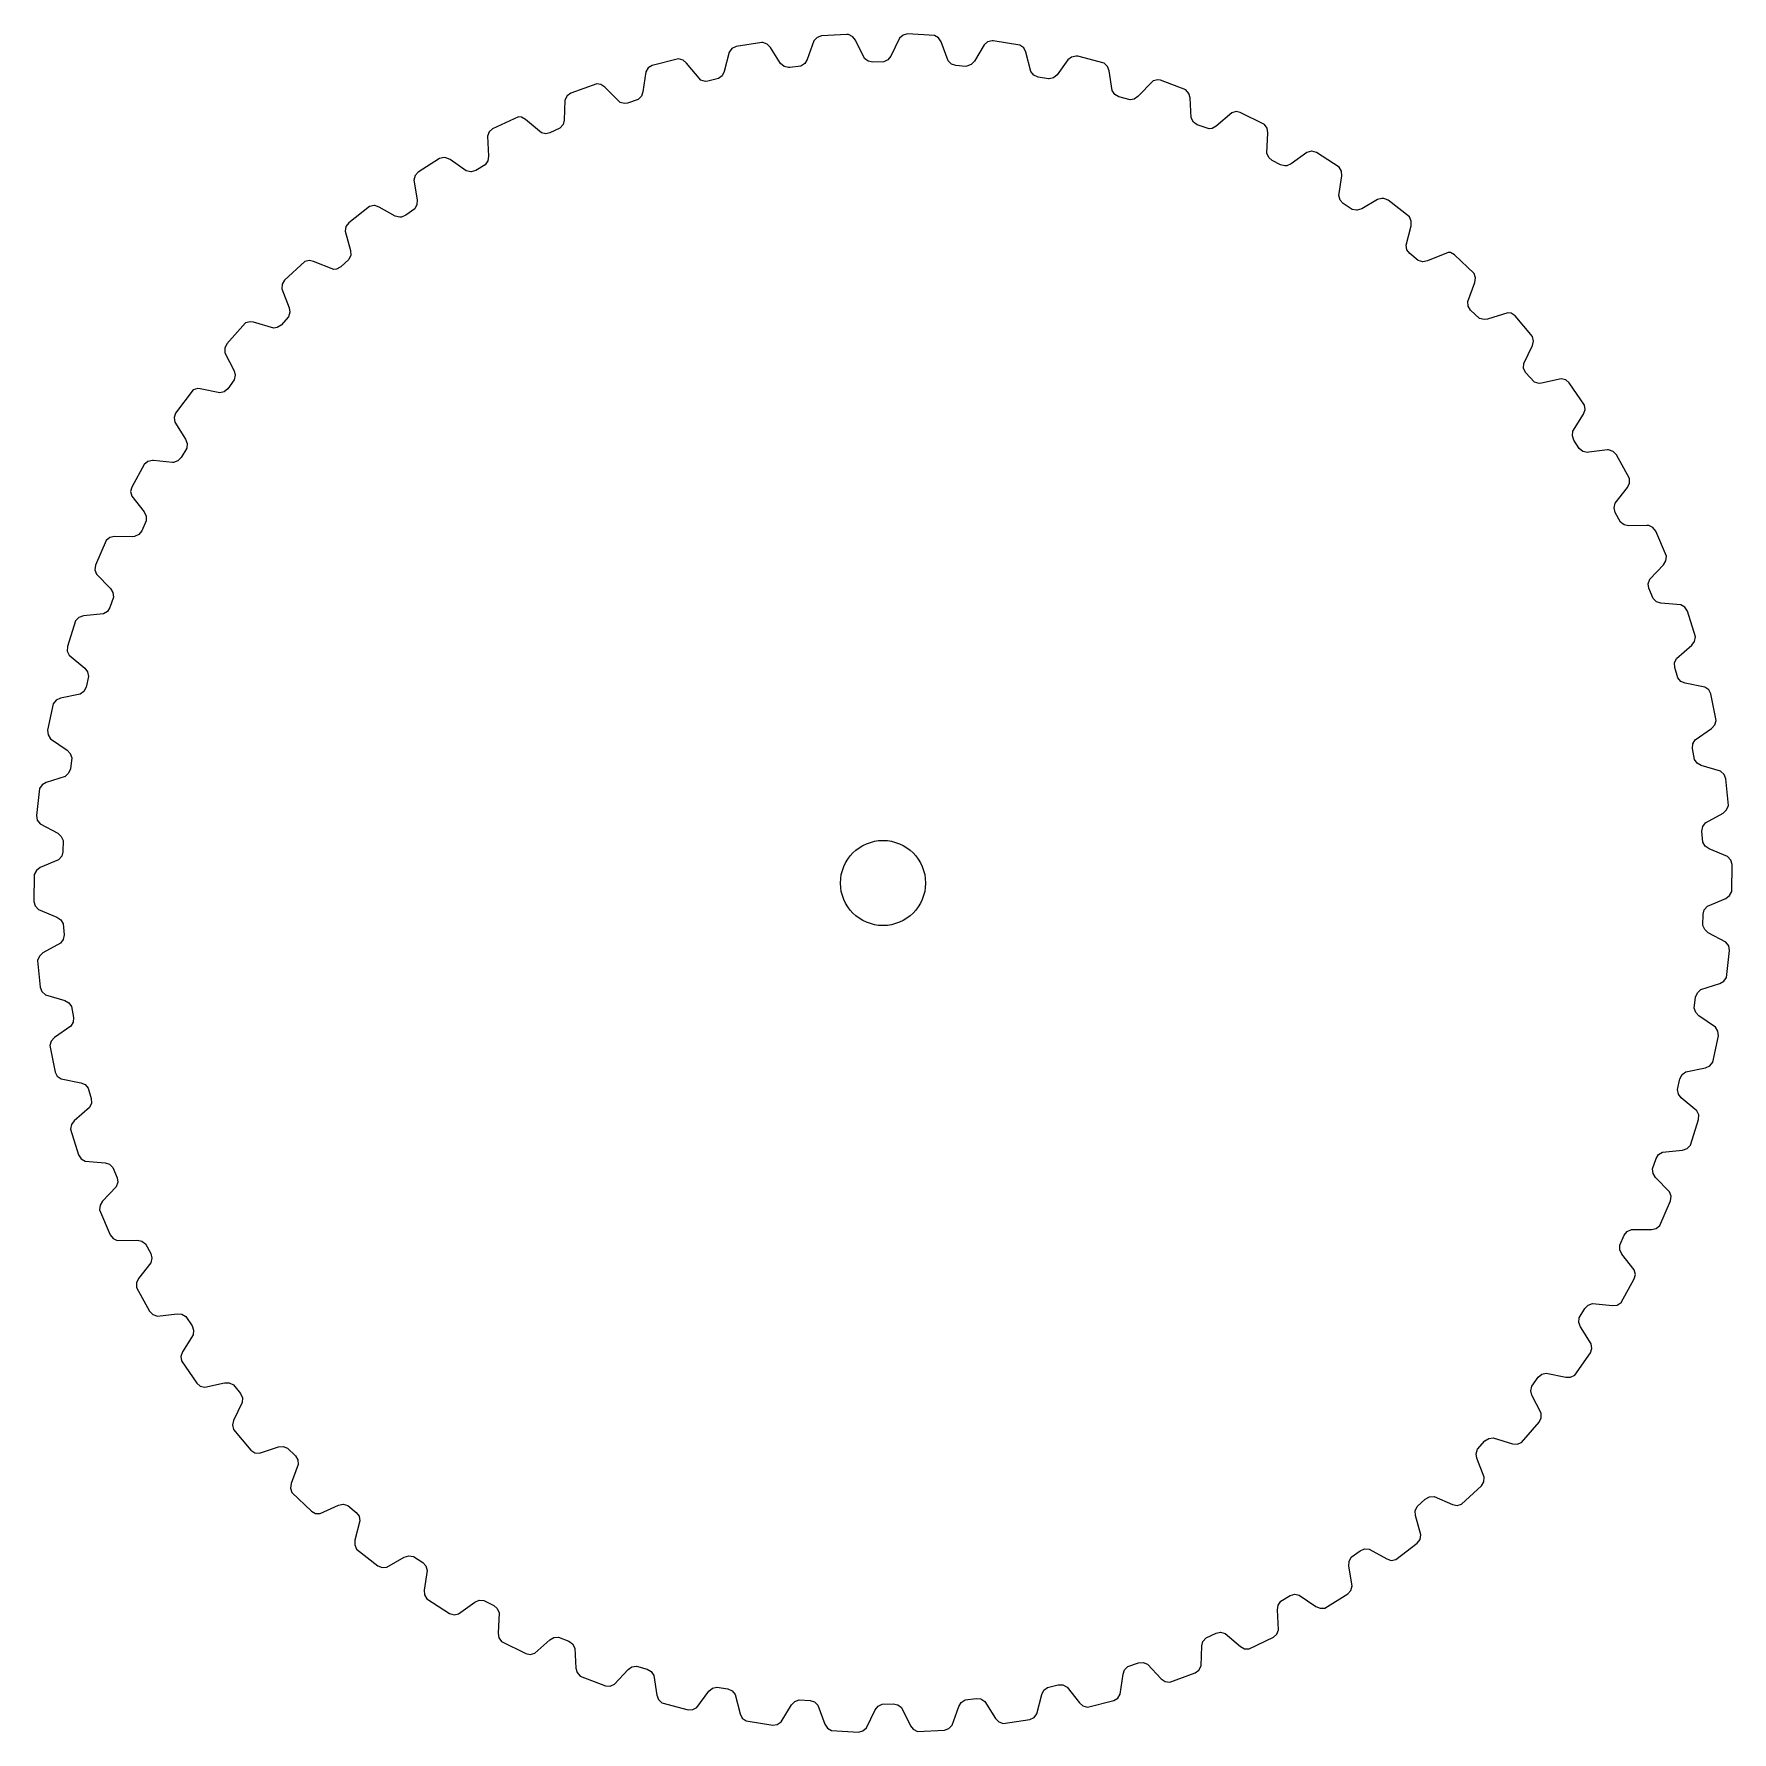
# Model space of a CAD drawing. Extents: x -49.9 to 49.9, y -49.9 to 49.9.
import ezdxf

# ---------------------------------------------------------------- set-up
doc = ezdxf.new("R2010")
doc.units = 0
doc.header["$MEASUREMENT"] = 0

msp = doc.modelspace()

# ---------------------------------------------------------------- linework, layer by layer
at = {"color": 13}
msp.add_lwpolyline([(49.744, -3.968), (49.694, -3.698), (49.53, -3.478), (48.49, -2.919), (48.282, -2.741), (48.172, -2.489), (48.185, -1.839), (48.258, -1.575), (48.44, -1.369), (49.524, -0.903), (49.748, -0.743), (49.879, -0.502), (49.89, 1.085), (49.813, 1.348), (49.628, 1.551), (48.537, 2.002), (48.311, 2.158), (48.177, 2.397), (48.124, 3.045), (48.17, 3.316), (48.33, 3.539), (49.362, 4.112), (49.568, 4.294), (49.674, 4.547), (49.524, 6.126), (49.421, 6.381), (49.217, 6.564), (48.085, 6.902), (47.845, 7.034), (47.687, 7.259), (47.569, 7.898), (47.587, 8.172), (47.724, 8.41), (48.692, 9.085), (48.879, 9.286), (48.959, 9.549), (48.65, 11.105), (48.522, 11.348), (48.3, 11.509), (47.14, 11.731), (46.888, 11.839), (46.708, 12.046), (46.525, 12.67), (46.516, 12.944), (46.628, 13.195), (47.523, 13.965), (47.689, 14.184), (47.742, 14.453), (47.277, 15.97), (47.125, 16.198), (46.888, 16.337), (45.712, 16.44), (45.45, 16.522), (45.25, 16.71), (45.005, 17.312), (44.968, 17.584), (45.054, 17.845), (45.867, 18.701), (46.009, 18.935), (46.034, 19.209), (45.419, 20.671), (45.244, 20.883), (44.994, 20.996), (44.891, 21.008), (43.814, 20.98), (43.545, 21.035), (43.327, 21.202), (43.023, 21.776), (42.958, 22.043), (43.018, 22.311), (43.74, 23.245), (43.858, 23.493), (43.855, 23.767), (43.095, 25.16), (42.899, 25.353), (42.639, 25.441), (42.57, 25.444), (41.467, 25.305), (41.398, 25.3), (41.129, 25.358), (40.913, 25.528), (40.599, 26.017), (40.508, 26.276), (40.54, 26.549), (41.163, 27.551), (41.256, 27.809), (41.225, 28.082), (40.328, 29.391), (40.114, 29.563), (39.847, 29.624), (38.694, 29.37), (38.557, 29.354), (38.289, 29.415), (37.758, 29.991), (37.642, 30.239), (37.646, 30.514), (38.165, 31.574), (38.231, 31.841), (38.173, 32.109), (37.148, 33.32), (36.918, 33.47), (36.715, 33.506), (35.524, 33.134), (35.32, 33.101), (35.053, 33.166), (34.531, 33.657), (34.389, 33.892), (34.366, 34.166), (34.775, 35.273), (34.813, 35.545), (34.729, 35.806), (33.586, 36.907), (33.342, 37.033), (33.205, 37.051), (31.989, 36.558), (31.721, 36.502), (31.455, 36.57), (30.948, 36.978), (30.784, 37.197), (30.733, 37.467), (31.028, 38.61), (31.039, 38.885), (30.928, 39.136), (29.68, 40.116), (29.425, 40.216), (29.321, 40.222), (29.055, 40.154), (28.127, 39.607), (27.865, 39.524), (27.831, 39.522), (27.562, 39.578), (27.049, 39.919), (26.863, 40.121), (26.785, 40.384), (26.963, 41.551), (26.946, 41.825), (26.81, 42.064), (25.469, 42.913), (25.205, 42.986), (25.171, 42.987), (24.904, 42.922), (23.975, 42.249), (23.724, 42.14), (23.62, 42.13), (23.352, 42.189), (22.871, 42.451), (22.666, 42.633), (22.562, 42.887), (22.621, 44.066), (22.576, 44.337), (22.417, 44.56), (20.997, 45.269), (20.762, 45.317), (20.494, 45.255), (19.578, 44.458), (19.339, 44.324), (19.168, 44.3), (18.459, 44.547), (18.237, 44.707), (18.107, 44.949), (18.046, 46.128), (17.975, 46.393), (17.794, 46.6), (16.31, 47.161), (16.14, 47.188), (15.871, 47.13), (14.98, 46.211), (14.755, 46.053), (14.519, 46.009), (13.858, 46.186), (13.62, 46.323), (13.467, 46.55), (13.287, 47.717), (13.189, 47.974), (12.988, 48.161), (11.455, 48.569), (11.352, 48.581), (11.083, 48.526), (10.865, 48.358), (10.228, 47.489), (10.02, 47.31), (9.755, 47.24), (9.72, 47.24), (9.114, 47.351), (8.864, 47.463), (8.688, 47.674), (8.392, 48.817), (8.268, 49.062), (8.049, 49.228), (6.483, 49.479), (6.413, 49.481), (6.147, 49.415), (5.937, 49.238), (5.371, 48.28), (5.183, 48.081), (4.926, 47.984), (4.857, 47.979), (4.277, 48.03), (4.017, 48.116), (3.821, 48.308), (3.41, 49.415), (3.262, 49.646), (3.028, 49.789), (1.444, 49.881), (1.177, 49.817), (0.965, 49.643), (0.459, 48.576), (0.292, 48.358), (0.046, 48.236), (-0.604, 48.216), (-0.872, 48.276), (-1.086, 48.447), (-1.607, 49.507), (-1.777, 49.722), (-2.025, 49.84), (-2.128, 49.854), (-3.61, 49.771), (-3.869, 49.681), (-4.063, 49.486), (-4.458, 48.373), (-4.602, 48.14), (-4.834, 47.994), (-5.479, 47.908), (-5.548, 47.904), (-5.815, 47.967), (-6.027, 48.141), (-6.607, 49.09), (-6.799, 49.287), (-7.057, 49.38), (-7.126, 49.384), (-8.627, 49.15), (-8.876, 49.034), (-9.048, 48.821), (-9.328, 47.674), (-9.449, 47.427), (-9.665, 47.258), (-10.297, 47.107), (-10.435, 47.094), (-10.701, 47.16), (-11.54, 48.17), (-11.75, 48.346), (-12.016, 48.412), (-13.555, 48.025), (-13.791, 47.885), (-13.941, 47.655), (-14.104, 46.486), (-14.198, 46.228), (-14.396, 46.038), (-15.01, 45.824), (-15.18, 45.795), (-15.449, 45.849), (-16.354, 46.755), (-16.581, 46.909), (-16.818, 46.95), (-18.344, 46.408), (-18.564, 46.244), (-18.691, 46), (-18.734, 44.82), (-18.802, 44.554), (-18.98, 44.345), (-19.569, 44.07), (-19.804, 44.019), (-20.073, 44.077), (-21, 44.861), (-21.241, 44.991), (-21.413, 45.013), (-22.945, 44.314), (-23.148, 44.128), (-23.248, 43.873), (-23.172, 42.695), (-23.213, 42.424), (-23.369, 42.198), (-23.927, 41.864), (-24.191, 41.787), (-24.225, 41.786), (-24.493, 41.846), (-25.431, 42.506), (-25.684, 42.611), (-25.788, 42.62), (-26.055, 42.557), (-27.31, 41.765), (-27.493, 41.56), (-27.568, 41.296), (-27.373, 40.132), (-27.386, 39.858), (-27.518, 39.617), (-28.04, 39.229), (-28.294, 39.125), (-28.397, 39.117), (-28.664, 39.181), (-29.601, 39.715), (-29.863, 39.794), (-29.898, 39.796), (-30.166, 39.736), (-31.396, 38.788), (-31.557, 38.566), (-31.604, 38.295), (-31.293, 37.156), (-31.278, 36.882), (-31.385, 36.63), (-31.865, 36.191), (-32.107, 36.062), (-32.278, 36.041), (-33.467, 36.517), (-33.701, 36.569), (-33.97, 36.513), (-35.159, 35.413), (-35.296, 35.175), (-35.316, 34.901), (-34.891, 33.8), (-34.849, 33.529), (-34.93, 33.267), (-35.363, 32.782), (-35.591, 32.629), (-35.793, 32.589), (-36.989, 32.944), (-37.194, 32.974), (-37.459, 32.906), (-38.561, 31.674), (-38.674, 31.424), (-38.666, 31.15), (-38.132, 30.097), (-38.062, 29.831), (-38.116, 29.562), (-38.498, 29.036), (-38.709, 28.861), (-38.976, 28.796), (-40.132, 29.033), (-40.27, 29.047), (-40.536, 28.982), (-41.567, 27.61), (-41.655, 27.35), (-41.619, 27.078), (-40.981, 26.085), (-40.885, 25.827), (-40.911, 25.554), (-41.238, 24.992), (-41.43, 24.796), (-41.689, 24.705), (-41.758, 24.701), (-42.864, 24.823), (-42.933, 24.827), (-43.2, 24.766), (-43.413, 24.593), (-44.147, 23.263), (-44.208, 22.996), (-44.145, 22.728), (-43.409, 21.805), (-43.288, 21.559), (-43.287, 21.284), (-43.555, 20.692), (-43.726, 20.478), (-43.974, 20.361), (-44.077, 20.347), (-45.155, 20.36), (-45.423, 20.301), (-45.639, 20.131), (-46.274, 18.678), (-46.307, 18.405), (-46.218, 18.146), (-45.393, 17.301), (-45.247, 17.069), (-45.218, 16.796), (-45.424, 16.179), (-45.574, 15.949), (-45.809, 15.807), (-46.983, 15.687), (-47.244, 15.602), (-47.441, 15.411), (-47.927, 13.9), (-47.932, 13.626), (-47.816, 13.377), (-46.91, 12.62), (-46.742, 12.404), (-46.685, 12.135), (-46.828, 11.501), (-46.953, 11.257), (-47.173, 11.092), (-48.329, 10.853), (-48.58, 10.742), (-48.757, 10.532), (-49.087, 8.98), (-49.065, 8.707), (-48.924, 8.471), (-47.946, 7.81), (-47.757, 7.611), (-47.673, 7.35), (-47.751, 6.704), (-47.851, 6.449), (-48.053, 6.263), (-49.179, 5.908), (-49.417, 5.772), (-49.572, 5.546), (-49.744, 3.968), (-49.694, 3.698), (-49.53, 3.478), (-48.49, 2.919), (-48.282, 2.741), (-48.172, 2.489), (-48.185, 1.839), (-48.258, 1.575), (-48.44, 1.369), (-49.524, 0.903), (-49.748, 0.743), (-49.879, 0.502), (-49.89, -1.085), (-49.813, -1.348), (-49.628, -1.551), (-48.537, -2.002), (-48.311, -2.158), (-48.177, -2.397), (-48.124, -3.045), (-48.17, -3.316), (-48.33, -3.539), (-49.362, -4.112), (-49.568, -4.294), (-49.674, -4.547), (-49.524, -6.126), (-49.421, -6.381), (-49.217, -6.564), (-48.085, -6.902), (-47.845, -7.034), (-47.687, -7.259), (-47.569, -7.898), (-47.587, -8.172), (-47.724, -8.41), (-48.692, -9.085), (-48.879, -9.286), (-48.959, -9.549), (-48.65, -11.105), (-48.522, -11.348), (-48.3, -11.509), (-47.14, -11.731), (-46.888, -11.839), (-46.708, -12.046), (-46.525, -12.67), (-46.516, -12.944), (-46.628, -13.195), (-47.523, -13.965), (-47.689, -14.184), (-47.742, -14.453), (-47.277, -15.97), (-47.125, -16.198), (-46.888, -16.337), (-45.712, -16.44), (-45.45, -16.522), (-45.25, -16.71), (-45.005, -17.312), (-44.968, -17.584), (-45.054, -17.845), (-45.867, -18.701), (-46.009, -18.935), (-46.034, -19.209), (-45.419, -20.671), (-45.244, -20.883), (-44.994, -20.996), (-43.814, -20.98), (-43.545, -21.035), (-43.327, -21.202), (-43.023, -21.776), (-42.958, -22.043), (-43.018, -22.311), (-43.74, -23.245), (-43.858, -23.493), (-43.855, -23.767), (-43.095, -25.16), (-42.899, -25.353), (-42.639, -25.441), (-41.467, -25.305), (-41.193, -25.332), (-40.96, -25.476), (-40.599, -26.017), (-40.508, -26.276), (-40.54, -26.549), (-41.163, -27.551), (-41.256, -27.809), (-41.225, -28.082), (-40.328, -29.391), (-40.114, -29.563), (-39.847, -29.624), (-38.694, -29.37), (-38.419, -29.37), (-38.172, -29.489), (-37.758, -29.991), (-37.642, -30.239), (-37.646, -30.514), (-38.165, -31.574), (-38.231, -31.841), (-38.173, -32.109), (-37.148, -33.32), (-36.918, -33.47), (-36.645, -33.503), (-35.524, -33.134), (-35.251, -33.106), (-34.993, -33.2), (-34.531, -33.657), (-34.389, -33.892), (-34.366, -34.166), (-34.775, -35.273), (-34.813, -35.545), (-34.729, -35.806), (-33.586, -36.907), (-33.342, -37.033), (-33.068, -37.039), (-31.989, -36.558), (-31.721, -36.502), (-31.455, -36.57), (-30.948, -36.978), (-30.784, -37.197), (-30.733, -37.467), (-31.028, -38.61), (-31.039, -38.885), (-30.928, -39.136), (-29.68, -40.116), (-29.425, -40.216), (-29.151, -40.194), (-28.127, -39.607), (-27.865, -39.524), (-27.594, -39.564), (-27.049, -39.919), (-26.863, -40.121), (-26.785, -40.384), (-26.963, -41.551), (-26.946, -41.825), (-26.81, -42.064), (-25.469, -42.913), (-25.205, -42.986), (-24.935, -42.937), (-23.975, -42.249), (-23.724, -42.14), (-23.449, -42.153), (-22.871, -42.451), (-22.666, -42.633), (-22.562, -42.887), (-22.621, -44.066), (-22.576, -44.337), (-22.417, -44.56), (-20.997, -45.269), (-20.727, -45.316), (-20.463, -45.239), (-19.578, -44.458), (-19.339, -44.324), (-19.065, -44.309), (-18.459, -44.547), (-18.237, -44.707), (-18.107, -44.949), (-18.046, -46.128), (-17.975, -46.393), (-17.794, -46.6), (-16.31, -47.161), (-16.036, -47.18), (-15.782, -47.077), (-14.98, -46.211), (-14.755, -46.053), (-14.484, -46.01), (-13.858, -46.186), (-13.62, -46.323), (-13.467, -46.55), (-13.287, -47.717), (-13.189, -47.974), (-12.988, -48.161), (-11.455, -48.569), (-11.181, -48.561), (-10.938, -48.433), (-10.228, -47.489), (-10.02, -47.31), (-9.755, -47.24), (-9.114, -47.351), (-8.864, -47.463), (-8.688, -47.674), (-8.392, -48.817), (-8.268, -49.062), (-8.049, -49.228), (-6.483, -49.479), (-6.211, -49.443), (-5.982, -49.291), (-5.371, -48.28), (-5.183, -48.081), (-4.926, -47.984), (-4.277, -48.03), (-4.017, -48.116), (-3.821, -48.308), (-3.41, -49.415), (-3.262, -49.646), (-3.028, -49.789), (-1.444, -49.881), (-1.177, -49.817), (-0.965, -49.643), (-0.459, -48.576), (-0.292, -48.358), (-0.046, -48.236), (0.604, -48.216), (0.872, -48.276), (1.086, -48.447), (1.607, -49.507), (1.777, -49.722), (2.025, -49.84), (3.61, -49.771), (3.869, -49.681), (4.063, -49.486), (4.458, -48.373), (4.602, -48.14), (4.834, -47.994), (5.479, -47.908), (5.751, -47.94), (5.982, -48.089), (6.607, -49.09), (6.799, -49.287), (7.057, -49.38), (8.627, -49.15), (8.876, -49.034), (9.048, -48.821), (9.328, -47.674), (9.449, -47.427), (9.665, -47.258), (10.297, -47.107), (10.572, -47.112), (10.816, -47.237), (11.54, -48.17), (11.75, -48.346), (12.016, -48.412), (13.555, -48.025), (13.791, -47.885), (13.941, -47.655), (14.104, -46.486), (14.198, -46.228), (14.396, -46.038), (15.01, -45.824), (15.284, -45.801), (15.54, -45.9), (16.354, -46.755), (16.581, -46.909), (16.852, -46.948), (18.344, -46.408), (18.564, -46.244), (18.691, -46), (18.734, -44.82), (18.802, -44.554), (18.98, -44.345), (19.569, -44.07), (19.839, -44.02), (20.104, -44.092), (21, -44.861), (21.241, -44.991), (21.516, -45.002), (22.945, -44.314), (23.148, -44.128), (23.248, -43.873), (23.172, -42.695), (23.213, -42.424), (23.369, -42.198), (23.927, -41.864), (24.191, -41.787), (24.461, -41.832), (25.431, -42.506), (25.684, -42.611), (25.958, -42.595), (27.31, -41.765), (27.493, -41.56), (27.568, -41.296), (27.373, -40.132), (27.386, -39.858), (27.518, -39.617), (28.04, -39.229), (28.294, -39.125), (28.568, -39.143), (29.601, -39.715), (29.863, -39.794), (30.134, -39.75), (31.396, -38.788), (31.557, -38.566), (31.604, -38.295), (31.293, -37.156), (31.278, -36.882), (31.385, -36.63), (31.865, -36.191), (32.107, -36.062), (32.381, -36.052), (33.467, -36.517), (33.736, -36.569), (34.001, -36.498), (35.159, -35.413), (35.296, -35.175), (35.316, -34.901), (34.891, -33.8), (34.849, -33.529), (34.93, -33.267), (35.363, -32.782), (35.591, -32.629), (35.862, -32.591), (36.989, -32.944), (37.263, -32.968), (37.519, -32.871), (38.561, -31.674), (38.674, -31.424), (38.666, -31.15), (38.132, -30.097), (38.062, -29.831), (38.116, -29.562), (38.498, -29.036), (38.709, -28.861), (38.976, -28.796), (40.132, -29.033), (40.407, -29.029), (40.652, -28.906), (41.567, -27.61), (41.655, -27.35), (41.619, -27.078), (40.981, -26.085), (40.885, -25.827), (40.911, -25.554), (41.238, -24.992), (41.43, -24.796), (41.689, -24.705), (42.864, -24.823), (43.136, -24.793), (43.368, -24.645), (44.147, -23.263), (44.208, -22.996), (44.145, -22.728), (43.409, -21.805), (43.288, -21.559), (43.287, -21.284), (43.555, -20.692), (43.726, -20.478), (43.974, -20.361), (45.155, -20.36), (45.423, -20.301), (45.639, -20.131), (46.274, -18.678), (46.307, -18.405), (46.218, -18.146), (45.393, -17.301), (45.247, -17.069), (45.218, -16.796), (45.424, -16.179), (45.574, -15.949), (45.809, -15.807), (46.983, -15.687), (47.244, -15.602), (47.441, -15.411), (47.927, -13.9), (47.932, -13.626), (47.816, -13.377), (46.91, -12.62), (46.742, -12.404), (46.685, -12.135), (46.828, -11.501), (46.953, -11.257), (47.173, -11.092), (48.329, -10.853), (48.58, -10.742), (48.757, -10.532), (49.087, -8.98), (49.065, -8.707), (48.924, -8.471), (47.946, -7.81), (47.757, -7.611), (47.673, -7.35), (47.751, -6.704), (47.851, -6.449), (48.053, -6.263), (49.179, -5.908), (49.417, -5.772), (49.572, -5.546)], close=True, dxfattribs=at)
msp.add_circle((0, 0), 2.5, dxfattribs=at)

doc.saveas('drawing.dxf')
